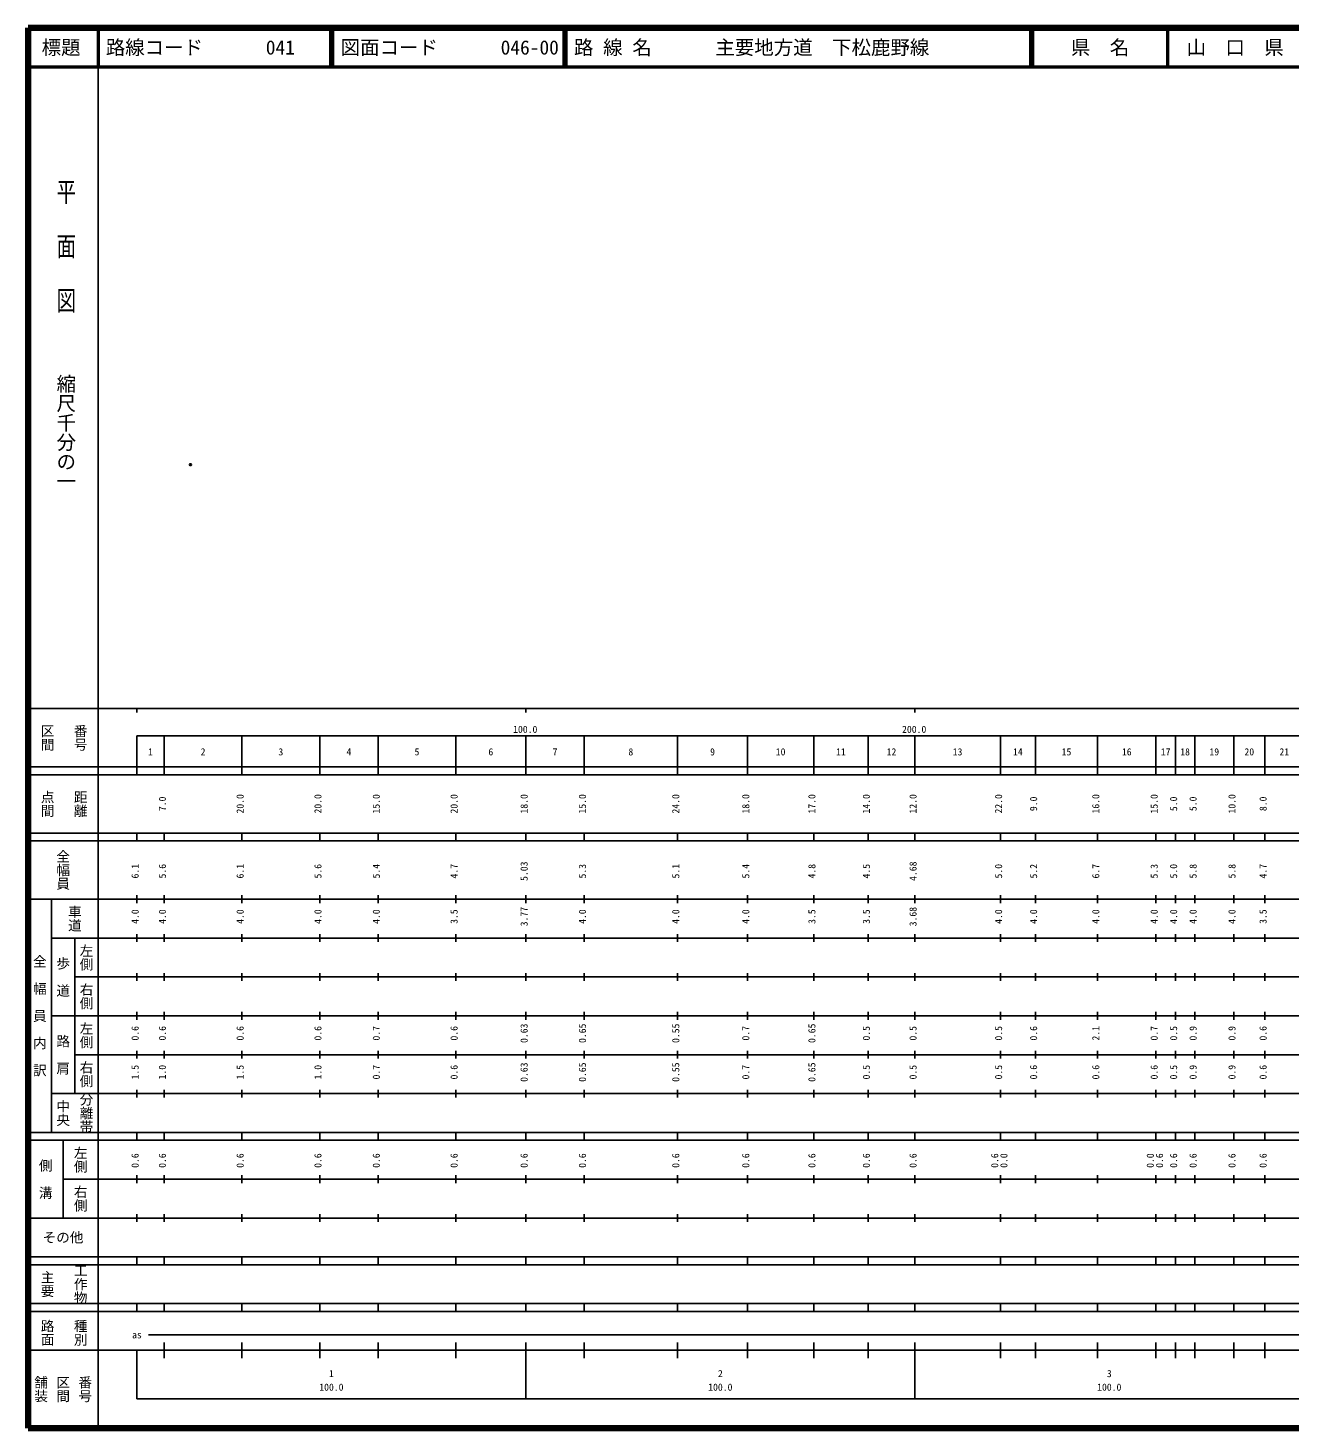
# Model space of a CAD drawing. Units: millimetres on the paper. Extents: x 40 to 680, y 20 to 380.
# Drawn here: x 40 to 364.5, y 20 to 380 of the extents above; entities that cross this region are included whole.
import ezdxf
from ezdxf.enums import TextEntityAlignment as Align

# ---------------------------------------------------------------- set-up
doc = ezdxf.new("R2010")
doc.units = ezdxf.units.MM
doc.header["$PDMODE"] = 32
doc.header["$PDSIZE"] = 0.5
doc.layers.add('M-OTRS', color=6, linetype='Continuous')
doc.layers.add('M-TTL-TXT', color=7, linetype='Continuous')
for name, color, linetype, lineweight in [('M-TTL', 2, 'Continuous', 140), ('M-TTL-BAND', 7, 'Continuous', 25), ('M-TTL-LINE', 7, 'Continuous', 50)]:
    doc.layers.add(name, color=color, linetype=linetype, lineweight=lineweight)
doc.styles.add('@ＭＳ ゴシック', font='')
doc.styles.add('ＭＳ ゴシック', font='')
doc.styles.get('@ＭＳ ゴシック').set_extended_font_data('@MS Gothic')
doc.styles.get('ＭＳ ゴシック').set_extended_font_data('MS Gothic')

msp = doc.modelspace()

# ---------------------------------------------------------------- linework, layer by layer
at = {"layer": 'M-OTRS'}
msp.add_point((81.762, 267.709), dxfattribs=at)
at = {"layer": 'M-TTL'}
for p, q in [((40, 380), (40, 20)), ((680, 380), (40, 380)), ((40, 20), (680, 20))]:
    msp.add_line(p, q, dxfattribs=at)
at = {"layer": 'M-TTL-BAND'}
for p, q in [((58, 370), (58, 20)), ((40, 205), (579, 205)), ((68, 205), (68, 204)), ((168, 205), (168, 204)), ((268, 205), (268, 204)), ((68, 198), (579, 198)), ((68, 198), (68, 188)), ((75, 188), (75, 198)), ((95, 188), (95, 198)), ((115, 188), (115, 198)), ((130, 188), (130, 198)), ((150, 188), (150, 198)), ((168, 188), (168, 198)), ((183, 188), (183, 198)), ((207, 188), (207, 198)), ((225, 188), (225, 198)), ((242, 188), (242, 198)), ((256, 188), (256, 198)), ((268, 188), (268, 198)), ((290, 188), (290, 198)), ((299, 188), (299, 198)), ((315, 188), (315, 198)), ((330, 188), (330, 198)), ((335, 188), (335, 198)), ((340, 188), (340, 198)), ((350, 188), (350, 198)), ((358, 188), (358, 198)), ((40, 190), (579, 190)), ((40, 188), (579, 188)), ((40, 173), (579, 173)), ((68, 171), (68, 173)), ((75, 171), (75, 173)), ((95, 171), (95, 173)), ((115, 171), (115, 173)), ((130, 171), (130, 173)), ((150, 171), (150, 173)), ((168, 171), (168, 173)), ((183, 171), (183, 173)), ((207, 171), (207, 173)), ((225, 171), (225, 173)), ((242, 171), (242, 173)), ((256, 171), (256, 173)), ((268, 171), (268, 173)), ((290, 171), (290, 173)), ((299, 171), (299, 173)), ((315, 171), (315, 173)), ((330, 171), (330, 173)), ((335, 171), (335, 173)), ((340, 171), (340, 173)), ((350, 171), (350, 173)), ((358, 171), (358, 173)), ((40, 171), (579, 171)), ((40, 156), (579, 156)), ((46, 96), (46, 156)), ((68, 155), (68, 157)), ((75, 155), (75, 157)), ((95, 155), (95, 157)), ((115, 155), (115, 157)), ((130, 155), (130, 157)), ((150, 155), (150, 157)), ((168, 155), (168, 157)), ((183, 155), (183, 157)), ((207, 155), (207, 157)), ((225, 155), (225, 157)), ((242, 155), (242, 157)), ((256, 155), (256, 157)), ((268, 155), (268, 157)), ((290, 155), (290, 157)), ((299, 155), (299, 157)), ((315, 155), (315, 157)), ((330, 155), (330, 157)), ((335, 155), (335, 157)), ((340, 155), (340, 157)), ((350, 155), (350, 157)), ((358, 155), (358, 157)), ((46, 146), (579, 146)), ((52, 146), (52, 106)), ((68, 145), (68, 147)), ((75, 145), (75, 147)), ((95, 145), (95, 147)), ((115, 145), (115, 147)), ((130, 145), (130, 147)), ((150, 145), (150, 147)), ((168, 145), (168, 147)), ((183, 145), (183, 147)), ((207, 145), (207, 147)), ((225, 145), (225, 147)), ((242, 145), (242, 147)), ((256, 145), (256, 147)), ((268, 145), (268, 147)), ((290, 145), (290, 147)), ((299, 145), (299, 147)), ((315, 145), (315, 147)), ((330, 145), (330, 147)), ((335, 145), (335, 147)), ((340, 145), (340, 147)), ((350, 145), (350, 147)), ((358, 145), (358, 147)), ((68, 135), (68, 137)), ((75, 135), (75, 137)), ((95, 135), (95, 137)), ((115, 135), (115, 137)), ((130, 135), (130, 137)), ((150, 135), (150, 137)), ((168, 135), (168, 137)), ((183, 135), (183, 137)), ((207, 135), (207, 137)), ((225, 135), (225, 137)), ((242, 135), (242, 137)), ((256, 135), (256, 137)), ((268, 135), (268, 137)), ((290, 135), (290, 137)), ((299, 135), (299, 137)), ((315, 135), (315, 137)), ((330, 135), (330, 137)), ((335, 135), (335, 137)), ((340, 135), (340, 137)), ((350, 135), (350, 137)), ((358, 135), (358, 137)), ((52, 136), (579, 136)), ((46, 126), (579, 126)), ((68, 125), (68, 127)), ((75, 125), (75, 127)), ((95, 125), (95, 127)), ((115, 125), (115, 127)), ((130, 125), (130, 127)), ((150, 125), (150, 127)), ((168, 125), (168, 127)), ((183, 125), (183, 127)), ((207, 125), (207, 127)), ((225, 125), (225, 127)), ((242, 125), (242, 127)), ((256, 125), (256, 127)), ((268, 125), (268, 127)), ((290, 125), (290, 127)), ((299, 125), (299, 127)), ((315, 125), (315, 127)), ((330, 125), (330, 127)), ((335, 125), (335, 127)), ((340, 125), (340, 127)), ((350, 125), (350, 127)), ((358, 125), (358, 127)), ((52, 116), (579, 116)), ((68, 115), (68, 117)), ((75, 115), (75, 117)), ((95, 115), (95, 117)), ((115, 115), (115, 117)), ((130, 115), (130, 117)), ((150, 115), (150, 117)), ((168, 115), (168, 117)), ((183, 115), (183, 117)), ((207, 115), (207, 117)), ((225, 115), (225, 117)), ((242, 115), (242, 117)), ((256, 115), (256, 117)), ((268, 115), (268, 117)), ((290, 115), (290, 117)), ((299, 115), (299, 117)), ((315, 115), (315, 117)), ((330, 115), (330, 117)), ((335, 115), (335, 117)), ((340, 115), (340, 117)), ((350, 115), (350, 117)), ((358, 115), (358, 117)), ((46, 106), (579, 106)), ((68, 105), (68, 107)), ((75, 105), (75, 107)), ((95, 105), (95, 107)), ((115, 105), (115, 107)), ((130, 105), (130, 107)), ((150, 105), (150, 107)), ((168, 105), (168, 107)), ((183, 105), (183, 107)), ((207, 105), (207, 107)), ((225, 105), (225, 107)), ((242, 105), (242, 107)), ((256, 105), (256, 107)), ((268, 105), (268, 107)), ((290, 105), (290, 107)), ((299, 105), (299, 107)), ((315, 105), (315, 107)), ((330, 105), (330, 107)), ((335, 105), (335, 107)), ((340, 105), (340, 107)), ((350, 105), (350, 107)), ((358, 105), (358, 107)), ((40, 96), (579, 96)), ((40, 94), (579, 94)), ((49, 94), (49, 74)), ((68, 94), (68, 96)), ((75, 94), (75, 96)), ((95, 94), (95, 96)), ((115, 94), (115, 96)), ((130, 94), (130, 96)), ((150, 94), (150, 96)), ((168, 94), (168, 96)), ((183, 94), (183, 96)), ((207, 94), (207, 96)), ((225, 94), (225, 96)), ((242, 94), (242, 96)), ((256, 94), (256, 96)), ((268, 94), (268, 96)), ((290, 94), (290, 96)), ((299, 94), (299, 96)), ((315, 94), (315, 96)), ((330, 94), (330, 96)), ((335, 94), (335, 96)), ((340, 94), (340, 96)), ((350, 94), (350, 96)), ((358, 94), (358, 96)), ((49, 84), (579, 84)), ((68, 83), (68, 85)), ((75, 83), (75, 85)), ((95, 83), (95, 85)), ((115, 83), (115, 85)), ((130, 83), (130, 85)), ((150, 83), (150, 85)), ((168, 83), (168, 85)), ((183, 83), (183, 85)), ((207, 83), (207, 85)), ((225, 83), (225, 85)), ((242, 83), (242, 85)), ((256, 83), (256, 85)), ((268, 83), (268, 85)), ((290, 83), (290, 85)), ((299, 83), (299, 85)), ((315, 83), (315, 85)), ((330, 83), (330, 85)), ((335, 83), (335, 85)), ((340, 83), (340, 85)), ((350, 83), (350, 85)), ((358, 83), (358, 85)), ((40, 74), (579, 74)), ((68, 73), (68, 75)), ((75, 73), (75, 75)), ((95, 73), (95, 75)), ((115, 73), (115, 75)), ((130, 73), (130, 75)), ((150, 73), (150, 75)), ((168, 73), (168, 75)), ((183, 73), (183, 75)), ((207, 73), (207, 75)), ((225, 73), (225, 75)), ((242, 73), (242, 75)), ((256, 73), (256, 75)), ((268, 73), (268, 75)), ((290, 73), (290, 75)), ((299, 73), (299, 75)), ((315, 73), (315, 75)), ((330, 73), (330, 75)), ((335, 73), (335, 75)), ((340, 73), (340, 75)), ((350, 73), (350, 75)), ((358, 73), (358, 75)), ((40, 64), (579, 64)), ((40, 62), (579, 62)), ((68, 62), (68, 64)), ((75, 62), (75, 64)), ((95, 62), (95, 64)), ((115, 62), (115, 64)), ((130, 62), (130, 64)), ((150, 62), (150, 64)), ((168, 62), (168, 64)), ((183, 62), (183, 64)), ((207, 62), (207, 64)), ((225, 62), (225, 64)), ((242, 62), (242, 64)), ((256, 62), (256, 64)), ((268, 62), (268, 64)), ((290, 62), (290, 64)), ((299, 62), (299, 64)), ((315, 62), (315, 64)), ((330, 62), (330, 64)), ((335, 62), (335, 64)), ((340, 62), (340, 64)), ((350, 62), (350, 64)), ((358, 62), (358, 64)), ((40, 52), (579, 52)), ((68, 50), (68, 52)), ((75, 50), (75, 52)), ((95, 50), (95, 52)), ((115, 50), (115, 52)), ((130, 50), (130, 52)), ((150, 50), (150, 52)), ((168, 50), (168, 52)), ((183, 50), (183, 52)), ((207, 50), (207, 52)), ((225, 50), (225, 52)), ((242, 50), (242, 52)), ((256, 50), (256, 52)), ((268, 50), (268, 52)), ((290, 50), (290, 52)), ((299, 50), (299, 52)), ((315, 50), (315, 52)), ((330, 50), (330, 52)), ((335, 50), (335, 52)), ((340, 50), (340, 52)), ((350, 50), (350, 52)), ((358, 50), (358, 52)), ((40, 50), (579, 50)), ((71, 44), (565, 44)), ((40, 40), (579, 40)), ((68, 40), (68, 27.5)), ((75, 38), (75, 42)), ((95, 38), (95, 42)), ((115, 38), (115, 42)), ((130, 38), (130, 42)), ((150, 38), (150, 42)), ((168, 27.5), (168, 42)), ((183, 38), (183, 42)), ((207, 38), (207, 42)), ((225, 38), (225, 42)), ((242, 38), (242, 42)), ((256, 38), (256, 42)), ((268, 27.5), (268, 42)), ((290, 38), (290, 42)), ((299, 38), (299, 42)), ((315, 38), (315, 42)), ((330, 38), (330, 42)), ((335, 38), (335, 42)), ((340, 38), (340, 42)), ((350, 38), (350, 42)), ((358, 38), (358, 42)), ((68, 27.5), (579, 27.5))]:
    msp.add_line(p, q, dxfattribs=at)
at = {"layer": 'M-TTL-LINE'}
for p, q in [((58, 380), (58, 370)), ((117.75, 380), (117.75, 370)), ((118.25, 380), (118.25, 370)), ((177.75, 380), (177.75, 370)), ((178.25, 380), (178.25, 370)), ((297.75, 380), (297.75, 370)), ((298.25, 380), (298.25, 370)), ((333, 380), (333, 370)), ((40, 370), (680, 370))]:
    msp.add_line(p, q, dxfattribs=at)

# ---------------------------------------------------------------- texts
at = {"layer": 'M-TTL-BAND', "style": '@ＭＳ ゴシック', "width": 1.4}
msp.add_text('平  面  図', height=3.666, rotation=270, dxfattribs=at).set_placement((49.777, 306.475), align=Align.MIDDLE_RIGHT)
at = {"layer": 'M-TTL-BAND', "style": '@ＭＳ ゴシック'}
msp.add_text('縮尺千分の一', height=3.666, rotation=270, dxfattribs=at).set_placement((49.777, 261.03), align=Align.MIDDLE_RIGHT)
for s, p in [('区間', (45, 197.5)), ('番号', (53.5, 197.5)), ('点間', (45, 180.5)), ('距離', (53.5, 180.5)), ('全幅員', (49, 163.5)), ('車道', (52, 151)), ('左側', (55, 141)), ('全\u3000幅\u3000員\u3000内\u3000訳', (43, 126)), ('歩\u3000道', (49, 136)), ('右側', (55, 131)), ('左側', (55, 121)), ('路\u3000肩', (49, 116)), ('右側', (55, 111)), ('分離帯', (55, 101)), ('中央', (49, 101)), ('左側', (53.5, 89)), ('側\u3000溝', (44.5, 84)), ('右側', (53.5, 79)), ('工作物', (53.5, 57)), ('主要', (45, 57)), ('路面', (45, 44.5)), ('種別', (53.5, 44.5)), ('舗装', (43.333, 30)), ('区間', (49, 30)), ('番号', (54.667, 30))]:
    msp.add_text(s, height=2.566, rotation=270, dxfattribs=at).set_placement(p, align=Align.MIDDLE_CENTER)
at = {"layer": 'M-TTL-BAND', "style": 'ＭＳ ゴシック'}
for s, p in [('100.0', (167.844, 198.195)), ('200.0', (267.844, 198.195)), ('1', (71.5, 192.405)), ('2', (85, 192.405)), ('3', (105, 192.405)), ('4', (122.5, 192.405)), ('5', (140, 192.405)), ('6', (159, 192.405)), ('7', (175.5, 192.405)), ('8', (195, 192.405)), ('9', (216, 192.405)), ('10', (233.5, 192.405)), ('11', (249, 192.405)), ('12', (262, 192.405)), ('13', (279, 192.405)), ('14', (294.5, 192.405)), ('15', (307, 192.405)), ('16', (322.5, 192.405)), ('17', (332.5, 192.405)), ('18', (337.5, 192.405)), ('19', (345, 192.405)), ('20', (354, 192.405)), ('21', (363, 192.405)), ('as', (68, 42.5)), ('1', (118, 32.523)), ('2', (218, 32.523)), ('3', (318, 32.523)), ('100.0', (118, 29.033)), ('100.0', (218, 29.033)), ('100.0', (318, 29.033))]:
    msp.add_text(s, height=1.833, dxfattribs=at).set_placement(p, align=Align.BOTTOM_CENTER)
for s, p in [('7.0', (76, 180.5)), ('20.0', (96, 180.5)), ('20.0', (116, 180.5)), ('15.0', (131, 180.5)), ('20.0', (151, 180.5)), ('18.0', (169, 180.5)), ('15.0', (184, 180.5)), ('24.0', (208, 180.5)), ('18.0', (226, 180.5)), ('17.0', (243, 180.5)), ('14.0', (257, 180.5)), ('12.0', (269, 180.5)), ('22.0', (291, 180.5)), ('9.0', (300, 180.5)), ('16.0', (316, 180.5)), ('15.0', (331, 180.5)), ('5.0', (336, 180.5)), ('5.0', (341, 180.5)), ('10.0', (351, 180.5)), ('8.0', (359, 180.5)), ('6.1', (69, 163.174)), ('5.6', (76, 163.174)), ('6.1', (96, 163.174)), ('5.6', (116, 163.174)), ('5.4', (131, 163.174)), ('4.7', (151, 163.174)), ('5.03', (169, 163.174)), ('5.3', (184, 163.174)), ('5.1', (208, 163.174)), ('5.4', (226, 163.174)), ('4.8', (243, 163.174)), ('4.5', (257, 163.174)), ('4.68', (269, 163.174)), ('5.0', (291, 163.174)), ('5.2', (300, 163.174)), ('6.7', (316, 163.174)), ('5.3', (331, 163.174)), ('5.0', (336, 163.174)), ('5.8', (341, 163.174)), ('5.8', (351, 163.174)), ('4.7', (359, 163.174)), ('4.0', (69, 151.5)), ('4.0', (76, 151.5)), ('4.0', (96, 151.5)), ('4.0', (116, 151.5)), ('4.0', (131, 151.5)), ('3.5', (151, 151.5)), ('3.77', (169, 151.5)), ('4.0', (184, 151.5)), ('4.0', (208, 151.5)), ('4.0', (226, 151.5)), ('3.5', (243, 151.5)), ('3.5', (257, 151.5)), ('3.68', (269, 151.5)), ('4.0', (291, 151.5)), ('4.0', (300, 151.5)), ('4.0', (316, 151.5)), ('4.0', (331, 151.5)), ('4.0', (336, 151.5)), ('4.0', (341, 151.5)), ('4.0', (351, 151.5)), ('3.5', (359, 151.5)), ('0.6', (69, 121.5)), ('0.6', (76, 121.5)), ('0.6', (96, 121.5)), ('0.6', (116, 121.5)), ('0.7', (131, 121.5)), ('0.6', (151, 121.5)), ('0.63', (169, 121.5)), ('0.65', (184, 121.5)), ('0.55', (208, 121.5)), ('0.7', (226, 121.5)), ('0.65', (243, 121.5)), ('0.5', (257, 121.5)), ('0.5', (269, 121.5)), ('0.5', (291, 121.5)), ('0.6', (300, 121.5)), ('2.1', (316, 121.5)), ('0.7', (331, 121.5)), ('0.5', (336, 121.5)), ('0.9', (341, 121.5)), ('0.9', (351, 121.5)), ('0.6', (359, 121.5)), ('1.5', (69, 111.5)), ('1.0', (76, 111.5)), ('1.5', (96, 111.5)), ('1.0', (116, 111.5)), ('0.7', (131, 111.5)), ('0.6', (151, 111.5)), ('0.63', (169, 111.5)), ('0.65', (184, 111.5)), ('0.55', (208, 111.5)), ('0.7', (226, 111.5)), ('0.65', (243, 111.5)), ('0.5', (257, 111.5)), ('0.5', (269, 111.5)), ('0.5', (291, 111.5)), ('0.6', (300, 111.5)), ('0.6', (316, 111.5)), ('0.6', (331, 111.5)), ('0.5', (336, 111.5)), ('0.9', (341, 111.5)), ('0.9', (351, 111.5)), ('0.6', (359, 111.5)), ('0.6', (69, 88.764)), ('0.6', (76, 88.764)), ('0.6', (96, 88.764)), ('0.6', (116, 88.764)), ('0.6', (131, 88.764)), ('0.6', (151, 88.764)), ('0.6', (169, 88.764)), ('0.6', (184, 88.764)), ('0.6', (208, 88.764)), ('0.6', (226, 88.764)), ('0.6', (243, 88.764)), ('0.6', (257, 88.764)), ('0.6', (269, 88.764)), ('0.6', (290, 88.764)), ('0.0', (292.37, 88.764)), ('0.0', (330, 88.764)), ('0.6', (332.37, 88.764)), ('0.6', (336, 88.764)), ('0.6', (341, 88.764)), ('0.6', (351, 88.764)), ('0.6', (359, 88.764))]:
    msp.add_text(s, height=1.833, rotation=90, dxfattribs=at).set_placement(p, align=Align.BOTTOM_CENTER)
msp.add_text('その他', height=2.566, dxfattribs=at).set_placement((49, 69), align=Align.MIDDLE_CENTER)
at = {"layer": 'M-TTL-TXT', "style": 'ＭＳ ゴシック'}
for s, p in [('標題', (48.5, 375)), ('県\u3000名', (315.625, 375)), ('山\u3000口\u3000県', (350.375, 375))]:
    msp.add_text(s, height=3.666, dxfattribs=at).set_placement(p, align=Align.MIDDLE_CENTER)
for s, p in [('路線コード', (60, 375)), ('041', (101.142, 375)), ('図面コード', (120.38, 375)), ('046-00', (161.521, 375)), ('路 線 名', (180.38, 375)), ('主要地方道\u3000下松鹿野線', (216.734, 375))]:
    msp.add_text(s, height=3.666, dxfattribs=at).set_placement(p, align=Align.MIDDLE_LEFT)

doc.saveas('drawing.dxf')
